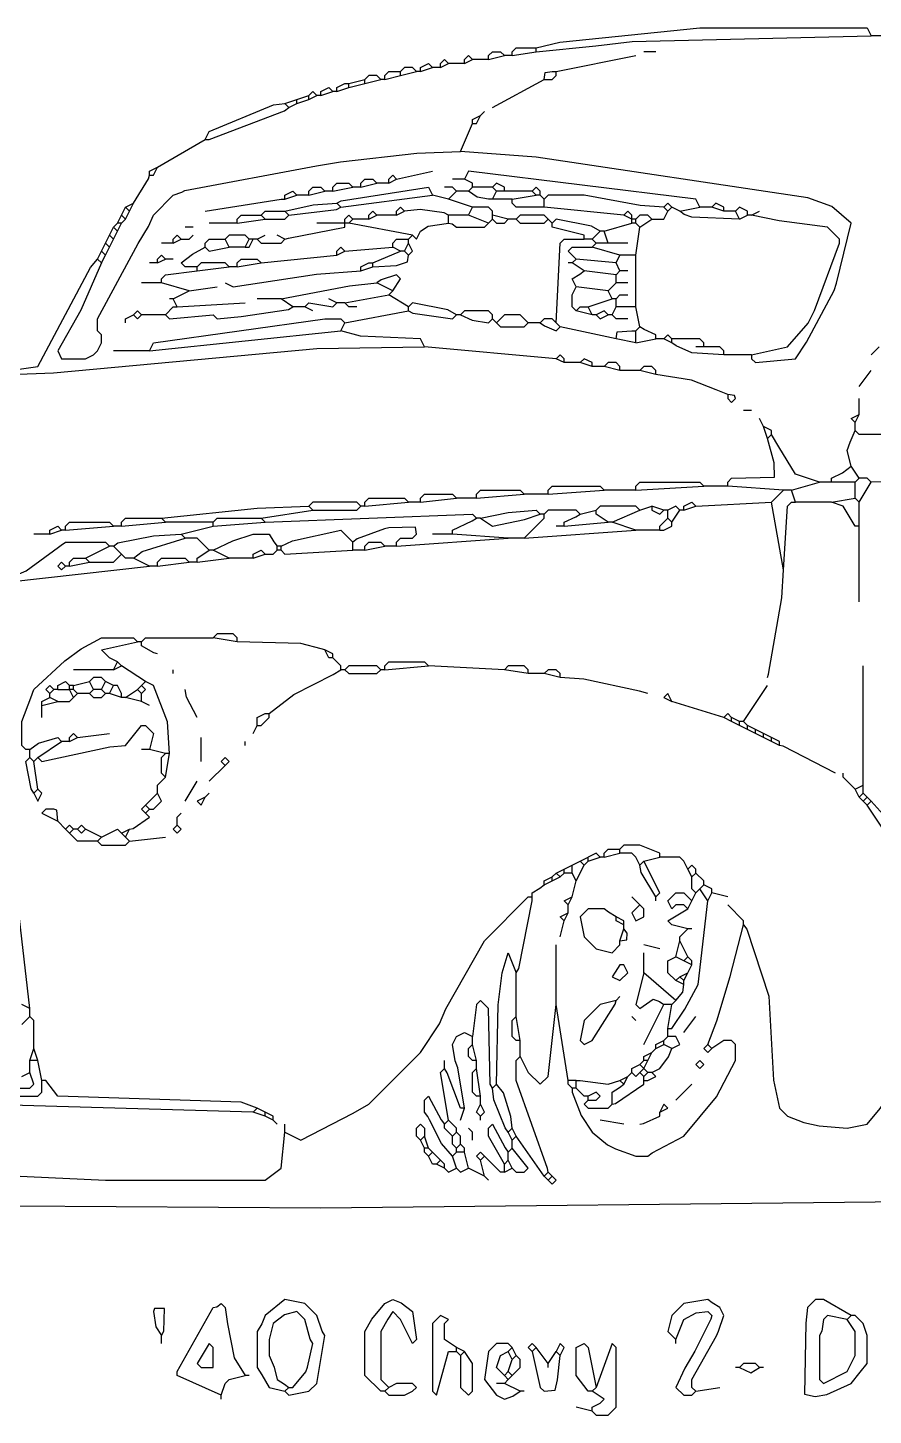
# Model space of a CAD drawing. Extents: x 7 to 791, y 61 to 409.
# Drawn here: x 233.5 to 445.5, y 61 to 409 of the extents above; entities that cross this region are included whole.
import ezdxf

# ---------------------------------------------------------------- set-up
doc = ezdxf.new("R2010")
doc.units = 0
doc.layers.get('0').update_dxf_attribs({"linetype": 'CONTINUOUS'})

msp = doc.modelspace()

# ---------------------------------------------------------------- linework, layer by layer
at = {"color": 7, "linetype": 'CONTINUOUS'}
for points in [[(361, 404), (366.932432, 405.405405), (402, 409), (444, 409), (445, 407)], [(355, 402), (355, 403), (356, 404), (361, 404)], [(361, 403), (375.946154, 404.430769), (385.016627, 405.517815), (445, 407)], [(361, 403), (361, 404)], [(454, 407), (445, 407)], [(337, 399), (337, 400), (338, 401), (339, 400)], [(343, 400), (343, 401), (344, 402), (345, 401)], [(343, 400), (345, 401)], [(349, 401), (345, 401)], [(349, 401), (349, 402), (350, 403), (352, 403), (353, 402)], [(349, 401), (353, 402)], [(355, 402), (353, 402)], [(355, 402), (361, 403)], [(366, 398), (386, 402)], [(391, 403), (388, 403)], [(322, 396), (321, 397), (319, 397), (318, 396)], [(323, 396), (323, 397), (324, 398), (327, 398)], [(323, 396), (327, 397)], [(331, 398), (330, 399), (328, 399), (327, 398)], [(327, 397), (327, 398)], [(327, 397), (331, 398)], [(332, 398), (331, 398)], [(332, 398), (332, 399), (334, 400), (335, 399)], [(332, 398), (335, 399)], [(337, 399), (335, 399)], [(337, 399), (339, 400)], [(343, 400), (339, 400)], [(363, 396), (363.25, 397.75), (365, 398), (366, 398)], [(363, 396), (365, 396), (366, 397), (366, 398)], [(307, 392), (307, 393), (309, 394), (310, 393)], [(311, 393), (311, 394), (313, 395), (314, 395)], [(311, 393), (314, 394)], [(314, 395), (318, 396)], [(314, 394), (314, 395)], [(314, 394), (318, 395)], [(318, 395), (318, 396)], [(318, 395), (322, 396)], [(323, 396), (322, 396)], [(350, 389), (363, 396)], [(278, 381), (279, 383), (295.088235, 389.647059), (298, 390)], [(298, 390), (301, 391)], [(299, 389), (298, 390)], [(299, 389), (301, 390)], [(301, 391), (304, 392)], [(301, 390), (301, 391)], [(301, 390), (304, 391)], [(306, 392), (305, 393), (304, 392)], [(304, 391), (304, 392)], [(304, 391), (306, 392)], [(307, 392), (306, 392)], [(307, 392), (310, 393)], [(311, 393), (310, 393)], [(278, 381), (279, 381), (297.9, 388.2), (299, 389)], [(345, 385), (345, 386), (347, 387)], [(345, 385), (346, 385), (347, 387)], [(347, 387), (348, 388)], [(342, 378), (345, 385)], [(266, 374), (278, 381)], [(252, 350), (246.769231, 338.153846), (241, 328), (242, 326), (248, 326), (250, 327), (251, 328), (252, 330), (252, 332), (251, 333), (251, 336), (261.2, 354.9), (263.769231, 359.153846), (265, 362), (270, 367), (272.1, 367.8), (272.9, 368.2), (305.932432, 374.405405), (311.932432, 375.405405), (331.040984, 377.54918), (342, 378)], [(415, 327), (415, 326), (416, 325), (426, 326), (428.769231, 330.153846), (435.7, 343.1), (436.3, 344.9), (440, 360), (435.1, 364.2), (429.1, 366.3), (360.946154, 376.569231), (342, 378)], [(264, 372), (264, 373), (266, 374)], [(264, 372), (265, 372), (266, 374)], [(326, 371), (335, 373)], [(402, 364), (401, 366), (344, 373), (343, 371)], [(260, 365), (263.8, 371.1), (264, 372)], [(304, 367), (304, 368), (305, 369), (307, 369), (308, 368)], [(310, 368), (310, 369), (311, 370), (314, 370), (315, 369)], [(310, 368), (315, 369)], [(311, 365), (312.067568, 365.594595), (334, 369), (335, 367)], [(317, 369), (315, 369)], [(317, 369), (317, 370), (318, 371), (320, 371), (321, 370)], [(317, 369), (321, 370)], [(324, 370), (321, 370)], [(324, 370), (324, 371), (325, 372), (326, 371)], [(324, 370), (326, 371)], [(341, 368), (340, 369), (338, 369)], [(343, 371), (340, 371)], [(345, 369), (345, 370), (343, 371)], [(344, 368), (345, 369)], [(350, 369), (345, 369)], [(353, 368), (353, 369), (351, 370), (350, 369)], [(351, 368), (350, 369)], [(362, 368), (361, 369), (360, 368)], [(278, 363), (297, 366), (298, 366)], [(298, 366), (298, 367), (300, 368), (301, 367)], [(298, 366), (301, 367)], [(304, 367), (301, 367)], [(304, 367), (308, 368)], [(310, 368), (308, 368)], [(312, 364), (335, 367)], [(339, 366), (335, 367)], [(339, 366), (341, 368)], [(345, 364), (339, 366)], [(344, 368), (341, 368)], [(350, 366), (349, 366), (346.206897, 366.517241), (344, 368)], [(350, 366), (351, 368)], [(355, 366), (350, 366)], [(353, 368), (351, 368)], [(360, 368), (353, 368)], [(355, 366), (361, 367)], [(363, 364), (356, 364), (355, 365), (355, 366)], [(361, 367), (360, 368)], [(362, 367), (361, 367)], [(362, 367), (362, 368)], [(363, 366), (362, 367)], [(393, 364), (387.06, 364.42), (373, 367), (364, 367), (363, 366)], [(363, 364), (363, 366)], [(256, 360), (257, 362)], [(257, 362), (258, 364)], [(258, 361), (257, 362)], [(258, 364), (260, 365)], [(259, 363), (258, 364)], [(258, 361), (259, 363)], [(259, 363), (260, 365)], [(286, 360), (286, 361), (287, 362), (292, 362)], [(292, 362), (293, 363), (298, 363)], [(293, 361), (292, 362)], [(293, 361), (298, 361), (299, 362)], [(298, 363), (305.06, 364.58), (311, 365)], [(299, 362), (298, 363)], [(299, 362), (310.932432, 363.405405), (312, 364)], [(312, 364), (311, 365)], [(313, 360), (313, 361), (314, 362), (315, 361)], [(319, 361), (319, 362), (320, 363), (321, 362)], [(319, 361), (321, 362)], [(326, 362), (321, 362)], [(326, 362), (326, 363), (327, 364), (328, 363)], [(326, 362), (328, 363)], [(339, 362), (337.923077, 362.615385), (331.923077, 363.384615), (328, 363)], [(344, 362), (339, 362)], [(339, 360), (339, 362)], [(344, 362), (345, 364)], [(349, 360), (344, 362)], [(350, 362), (350, 363), (349, 364), (345, 364)], [(350, 361), (350, 362)], [(354, 361), (350, 362)], [(364, 361), (363, 362), (357, 362), (356, 361)], [(383, 362), (363, 364)], [(385, 361), (385, 362), (384, 363), (383, 362)], [(385, 361), (383, 362)], [(390, 361), (389, 362), (387, 362), (386, 361)], [(390, 361), (393, 361), (394, 363)], [(395, 364), (394, 365), (393, 364)], [(394, 363), (393, 364)], [(394, 363), (395, 364)], [(397, 363), (395, 364)], [(397, 363), (402, 364)], [(412, 361), (400.037931, 361.455172), (398.1, 362.2), (397, 363)], [(405, 364), (402, 364)], [(408, 363), (408, 364), (406, 365), (405, 364)], [(408, 363), (405, 364)], [(411, 363), (408, 363)], [(414, 362), (414, 363), (412, 364), (411, 363)], [(412, 361), (411, 363)], [(412, 361), (414, 362)], [(415, 362), (414, 362)], [(415, 362), (417, 363)], [(415, 327), (424, 329), (429.2, 334.9), (430.8, 338.1), (437, 355), (437, 356), (434, 359), (421.94, 360.58), (415, 362)], [(254, 357), (255, 359)], [(255, 359), (256, 360)], [(256, 358), (255, 359)], [(257, 360), (256, 360)], [(256, 358), (257, 360)], [(257, 360), (258, 361)], [(275, 359), (273, 359)], [(286, 360), (279, 360)], [(286, 360), (293, 361)], [(298, 356), (298.9, 356.2), (313, 359), (313, 360)], [(313, 360), (306, 360)], [(314, 360), (313, 360)], [(314, 360), (315, 361)], [(330, 357), (314, 360)], [(319, 361), (315, 361)], [(330, 357), (331, 356), (332, 358), (333.9, 359.2), (339, 360)], [(339, 360), (339.9, 359.8), (341, 359), (348, 359), (349, 360)], [(349, 360), (350, 361)], [(350, 361), (351, 360), (353, 360), (354, 361)], [(356, 361), (354, 361)], [(356, 361), (357, 360), (363, 360), (364, 361)], [(365, 360), (364, 361)], [(377, 358), (374.835294, 359.258824), (366, 361), (365, 360)], [(373, 356), (373, 357), (365, 359), (365, 360)], [(378, 358), (385, 360)], [(386, 361), (385, 361)], [(385, 360), (385, 361)], [(386, 360), (385, 360)], [(386, 360), (386, 361)], [(387, 359), (386, 360)], [(386, 352), (387, 359)], [(387, 359), (390, 361)], [(252, 353), (253, 355)], [(253, 355), (254, 357)], [(254, 354), (253, 355)], [(255, 356), (254, 357)], [(254, 354), (255, 356)], [(255, 356), (256, 358)], [(270, 355), (267, 355)], [(270, 355), (270, 356), (271, 357), (272, 356)], [(270, 355), (272, 356)], [(272, 356), (274, 356), (275, 357)], [(278, 354), (278, 355), (279, 356), (283, 356)], [(289, 356), (288, 357), (284, 357), (283, 356)], [(284, 354), (283, 356)], [(288, 354), (289, 356)], [(288, 354), (289, 354), (290, 356)], [(290, 356), (289, 356)], [(291, 356), (290, 356)], [(291, 356), (293, 357)], [(291, 356), (292, 355), (297, 355), (298, 356)], [(298, 356), (296, 357)], [(325, 354), (325, 355), (326, 356), (329, 356)], [(328, 353), (329, 355)], [(329, 356), (330, 357)], [(329, 355), (329, 356)], [(329, 352), (330, 353), (329, 355)], [(366, 335), (367, 355), (368, 356), (373, 356)], [(375, 356), (373, 356)], [(375, 356), (377, 358)], [(376, 355), (375, 356)], [(375, 354), (376, 355)], [(379, 355), (376, 355)], [(378, 358), (377, 358)], [(379, 355), (378, 358)], [(384, 355), (379, 355)], [(251, 351), (252, 353)], [(253, 352), (252, 353)], [(252, 350), (253, 352)], [(253, 352), (254, 354)], [(266, 350), (266, 351), (267, 352), (268, 351)], [(276, 349), (275, 349), (273, 349), (272, 350), (274.846154, 352.230769), (278, 354)], [(278, 354), (279, 353), (284, 354)], [(288, 354), (284, 354)], [(292, 350), (311, 352)], [(311, 352), (311, 353), (312, 354), (313, 353)], [(311, 352), (313, 353)], [(313, 353), (325, 354)], [(320, 350), (327, 353)], [(320, 349), (325.932432, 349.405405), (328.75, 350.25), (329, 352)], [(327, 353), (325, 354)], [(328, 353), (327, 353)], [(329, 352), (328, 353)], [(371, 351), (369, 353), (370, 354), (375, 354)], [(382, 352), (375, 354)], [(381, 350), (382, 352)], [(386, 352), (382, 352)], [(386, 339), (386, 352)], [(229, 323), (236, 324), (249.230769, 348.846154), (251, 351)], [(252, 350), (251, 351)], [(266, 350), (264, 350)], [(266, 350), (268, 351)], [(267, 345), (267, 346), (268, 347), (276, 348)], [(270, 351), (268, 351)], [(284, 349), (283, 350), (277, 350), (276, 349)], [(276, 348), (276, 349)], [(276, 348), (284, 349)], [(283, 345), (285, 344), (305.9, 347.2), (317, 348)], [(286, 349), (284, 349)], [(286, 349), (286, 350), (287, 351), (291, 351), (292, 350)], [(286, 349), (292, 350)], [(317, 348), (317, 349), (319, 350), (320, 350)], [(317, 348), (320, 349)], [(320, 349), (320, 350)], [(370, 350), (369, 350)], [(370, 350), (371, 351)], [(373, 348), (370, 350)], [(371, 344), (370, 346), (371.9, 347.2), (373, 348)], [(381, 350), (371, 351)], [(381, 347), (373, 348)], [(382, 348), (381, 350)], [(381, 347), (382, 348)], [(384, 348), (382, 348)], [(267, 345), (262, 345)], [(274, 343), (267, 345)], [(297, 341), (314.164706, 344.258824), (321, 345)], [(325, 343), (327, 346), (326, 347), (322.1, 345.8), (321, 345)], [(325, 343), (321, 345)], [(379, 343), (381, 345)], [(381, 345), (381, 347)], [(384, 345), (381, 345)], [(270, 341), (274, 343)], [(274, 343), (281, 344)], [(313, 340), (324, 342)], [(324, 342), (325, 343)], [(329, 339), (324, 342)], [(371, 338), (370, 339), (370, 342), (371, 344)], [(379, 343), (371, 344)], [(380, 341), (379, 343)], [(381, 341), (382, 342), (384, 342)], [(262, 337), (261, 338), (260, 337)], [(268, 337), (270, 339), (271, 339)], [(268, 337), (269, 336), (280, 337), (281, 336), (287.044554, 336.554455), (298.9, 338.3), (300, 339)], [(270, 341), (269, 341)], [(271, 339), (270, 341)], [(271, 339), (288, 340)], [(297, 341), (291, 341)], [(300, 339), (297, 341)], [(303, 339), (300, 339)], [(303, 339), (304, 340), (310, 339), (311, 340)], [(305, 338), (303, 339)], [(311, 340), (309, 341)], [(313, 340), (311, 340)], [(316, 339), (314, 339), (313, 340)], [(313, 335), (329, 338)], [(341, 337), (338.835294, 338.258824), (330, 340), (329, 339)], [(329, 338), (329, 339)], [(329, 338), (330.06, 337.42), (340, 336), (341, 337)], [(350, 336), (350, 337), (349, 338), (343, 338), (342, 337)], [(371, 338), (372, 339), (374, 339)], [(375, 337), (371, 338)], [(374, 339), (380, 341)], [(375, 337), (374, 339)], [(379, 337), (378, 338), (376, 337)], [(381, 341), (380, 341)], [(380, 337), (381, 339)], [(381, 339), (381, 341)], [(386, 339), (381, 339)], [(387, 334), (386, 339)], [(258, 335), (258, 336), (260, 337)], [(260, 337), (261, 336), (262, 337)], [(268, 337), (262, 337)], [(264, 328), (265, 330), (308, 336), (312, 336), (313, 335)], [(312, 333), (313, 335)], [(342, 337), (341, 337)], [(342, 337), (344.9, 335.7), (349, 335), (350, 336)], [(351, 335), (350, 336)], [(359, 335), (357, 337), (353, 337), (351, 335)], [(351, 335), (352, 334), (358, 334), (359, 335)], [(362, 335), (359, 335)], [(366, 335), (365, 336), (363, 336), (362, 335)], [(362, 335), (363.1, 334.2), (366, 333), (367, 334)], [(367, 334), (366, 335)], [(376, 337), (375, 337)], [(376, 337), (377, 336), (379, 337)], [(380, 337), (379, 337)], [(384, 336), (381, 336), (380, 337)], [(264, 328), (312, 333)], [(333, 329), (332, 331), (316.923077, 331.615385), (312, 333)], [(381, 331), (367, 334)], [(381, 331), (381.25, 332.75), (385, 333), (386, 333)], [(386, 330), (381, 331)], [(386, 333), (387, 334)], [(386, 330), (386, 333)], [(386, 330), (391, 331)], [(391, 331), (391, 332), (388.1, 333.3), (387, 334)], [(393, 331), (391, 331)], [(395, 331), (394, 332), (393, 331)], [(395, 330), (393, 331)], [(395, 330), (395, 331)], [(403, 329), (403, 330), (402, 331), (395, 331)], [(229, 322), (239.959016, 322.45082), (306.017808, 328.519178), (333, 329)], [(264, 328), (255, 328)], [(366, 326), (333, 329)], [(408, 327), (400.053846, 327.430769), (396.1, 329.2), (395, 330)], [(403, 329), (401, 329)], [(408, 327), (408, 328), (407, 329), (403, 329)], [(445, 327), (447, 329)], [(368, 325), (368, 326), (367, 327), (366, 326)], [(368, 325), (366, 326)], [(372, 325), (368, 325)], [(375, 324), (375, 325), (373, 326), (372, 325)], [(375, 324), (372, 325)], [(378, 324), (375, 324)], [(382, 323), (382, 324), (381, 325), (379, 325), (378, 324)], [(382, 323), (378, 324)], [(391, 322), (391, 323), (390, 324), (388, 324), (387, 323)], [(415, 327), (408, 327)], [(387, 323), (382, 323)], [(391, 322), (387, 323)], [(409, 317), (406.1, 318.2), (399.923077, 320.615385), (391, 322)], [(442, 319), (445, 323)], [(409, 317), (409, 316), (410, 315), (411, 316), (410.75, 316.75), (409, 317)], [(442, 312), (442, 316)], [(415, 313), (413, 313)], [(418, 309), (417, 311)], [(441, 310), (440, 311), (442, 312)], [(441, 310), (442, 312)], [(441, 308), (441, 310)], [(420, 307), (420, 308), (418, 309)], [(419, 306), (418, 309)], [(419, 306), (420, 307)], [(432, 295), (426, 297), (421.8, 303.9), (420, 307)], [(440, 299), (439, 303), (439.7, 305.1), (441, 308)], [(547, 307), (442, 307), (441, 308)], [(409, 294), (409, 295), (410, 296), (420.75, 296.25), (420.647059, 299.911765), (419, 306)], [(435, 295), (435, 296), (437.8, 297.4), (440, 299)], [(442, 296), (440, 299)], [(441, 295), (442, 296)], [(445, 295), (444, 296), (442, 296)], [(478, 295), (475, 296), (466.979245, 295.477358), (445, 295)], [(346, 291), (346, 292), (347, 293), (357, 293), (358, 292)], [(364, 292), (364, 293), (365, 294), (377, 294), (378, 293)], [(364, 292), (378, 293)], [(386, 293), (378, 293)], [(386, 293), (386, 294), (387, 295), (402, 295), (403, 294)], [(386, 293), (403, 294)], [(409, 294), (403, 294)], [(423, 293), (409, 294)], [(420, 290), (423, 293)], [(425, 293), (423, 293)], [(425, 293), (432, 295)], [(426, 290), (425, 293)], [(435, 295), (432, 295)], [(441, 295), (435, 295)], [(441, 291), (441, 295)], [(442, 290), (445, 295)], [(267, 286), (291.032995, 288.538071), (304, 289)], [(317, 289), (316, 290), (305, 290), (304, 289)], [(305, 288), (304, 289)], [(305, 288), (316, 288), (317, 289)], [(318, 289), (317, 289)], [(318, 289), (318, 290), (319, 291), (328, 291), (329, 290)], [(318, 289), (329, 290)], [(332, 290), (329, 290)], [(332, 290), (332, 291), (333, 292), (340, 292), (341, 291)], [(332, 290), (341, 291)], [(346, 291), (341, 291)], [(346, 291), (358, 292)], [(364, 292), (358, 292)], [(387, 288), (386, 289), (377, 289), (376, 288)], [(387, 288), (390, 289)], [(393, 288), (390, 289)], [(390, 289), (390, 288), (392, 287), (393, 288)], [(397, 288), (396, 289), (394, 288)], [(398, 288), (398, 289), (400, 290), (401, 289)], [(398, 288), (401, 289)], [(401, 289), (420, 290)], [(423, 273), (420, 290)], [(423, 273), (424, 289), (425, 290), (426, 290)], [(435, 290), (426, 290)], [(435, 290), (441, 291)], [(442, 284), (441, 284), (438, 289), (435, 290)], [(442, 290), (441, 291)], [(442, 284), (442, 290)], [(257, 284), (257, 285), (258, 286), (267, 286)], [(268, 285), (267, 286)], [(280, 285), (281, 286), (292, 286)], [(292, 286), (305, 288)], [(293, 285), (292, 286)], [(293, 285), (345, 287), (346, 286)], [(340, 282), (340, 283), (344.9, 285.3), (346, 286)], [(347, 286), (346, 286)], [(347, 286), (353.94, 287.42), (361, 288), (362, 287)], [(347, 286), (350, 284), (358.088235, 285.647059), (362, 287)], [(358, 281), (363, 286), (363, 287)], [(363, 287), (362, 287)], [(372, 287), (371, 288), (364, 288), (363, 287)], [(368, 284), (368, 285), (370.9, 286.3), (372, 287)], [(372, 287), (376, 288)], [(379, 285), (376, 287), (376, 288)], [(380, 285), (387, 288)], [(392, 283), (392, 284), (394, 286)], [(394, 288), (393, 288)], [(394, 286), (394, 288)], [(395, 285), (394, 286)], [(395, 285), (397, 288)], [(398, 288), (397, 288)], [(239, 282), (235, 282)], [(239, 282), (239, 283), (241, 284), (242, 283)], [(239, 282), (242, 283)], [(243, 283), (242, 283)], [(243, 283), (243, 284), (244, 285), (254, 285), (255, 284)], [(243, 283), (255, 284)], [(257, 284), (255, 284)], [(255, 279), (256.1, 279.8), (265.053846, 281.569231), (272, 282)], [(257, 284), (268, 285)], [(280, 285), (268, 285)], [(272, 282), (280, 284)], [(273, 281), (272, 282)], [(280, 284), (280, 285)], [(280, 284), (293, 285)], [(280, 278), (284.9, 280.3), (290, 282), (294, 282), (295.2, 280.1), (296, 279)], [(297, 279), (299.9, 280.3), (312, 283), (315, 280)], [(326, 279), (326, 280), (327, 281), (330, 281), (331, 282), (330.75, 283.75), (324.06, 283.58), (322.911765, 283.352941), (316.1, 280.8), (315, 280)], [(340, 282), (335, 282)], [(354, 281), (340, 282)], [(358, 281), (386, 283)], [(368, 284), (366, 284)], [(368, 284), (379, 285)], [(380, 285), (379, 285)], [(386, 283), (380, 285)], [(392, 283), (386, 283)], [(392, 283), (393, 283), (395, 284), (395, 285)], [(442, 265), (442, 284)], [(229, 270), (229, 271), (231.9, 272.3), (233.1, 272.8), (241.204918, 278.754098), (241.9, 279.2), (243, 280), (253, 280), (254, 279)], [(248, 276), (254, 279)], [(255, 279), (254, 279)], [(257, 277), (255, 279)], [(260, 276), (262.2, 277.6), (273, 281)], [(279, 278), (276, 281), (273, 281)], [(297, 279), (296, 279)], [(296, 278), (296, 279)], [(297, 278), (297, 279)], [(315, 278), (315, 280)], [(318, 278), (318, 279), (319, 280), (322, 280), (323, 279)], [(318, 278), (323, 279)], [(326, 279), (323, 279)], [(326, 279), (354, 281)], [(358, 281), (354, 281)], [(243, 274), (242, 275), (241, 274), (242, 273), (243, 274)], [(244, 274), (244, 275), (245, 276), (248, 276)], [(244, 274), (249, 275)], [(249, 275), (248, 276)], [(249, 275), (255, 275), (257, 277)], [(260, 276), (258, 276), (257, 277)], [(264, 274), (260, 276)], [(266, 274), (266, 275), (267, 276), (273, 276), (274, 275)], [(266, 274), (274, 275)], [(276, 275), (274, 275)], [(276, 275), (276, 276), (277.9, 277.2), (279, 278)], [(276, 275), (284, 276)], [(280, 278), (279, 278)], [(284, 276), (280, 278)], [(290, 276), (284, 276)], [(290, 276), (290, 277), (292, 278), (293, 277)], [(290, 276), (293, 277)], [(293, 277), (295, 277), (296, 278)], [(297, 278), (296, 278)], [(297, 278), (298, 277), (315, 278)], [(318, 278), (315, 278)], [(229, 270), (264, 274)], [(244, 274), (243, 274)], [(266, 274), (264, 274)], [(419, 246), (419.2, 246.9), (422.569231, 266.053846), (423, 273)], [(234, 228), (233, 228), (232, 229), (232, 235), (234.3, 240.9), (235, 243), (242.82, 250.24), (246.9, 253.2), (252, 256), (260, 256), (261, 255)], [(256, 250), (254, 251), (252, 253), (261, 255)], [(262, 255), (261, 255)], [(262, 255), (263, 256), (280, 256)], [(266, 252), (265.1, 252.2), (262, 254), (262, 255)], [(286, 255), (286, 256), (285, 257), (281, 257), (280, 256)], [(286, 255), (280, 256)], [(308, 253), (307.1, 253.2), (301.970817, 254.533074), (286, 255)], [(310, 252), (308, 253)], [(310, 251), (309, 251), (308, 253)], [(310, 251), (310, 252)], [(312, 248), (312, 249), (310, 251)], [(255, 248), (245, 248)], [(255, 248), (256, 250)], [(255, 248), (257, 249)], [(257, 249), (256, 250)], [(263, 245), (257, 249)], [(270, 247), (270, 248)], [(294, 237), (300.195122, 241.756098), (310.1, 246.8), (312, 248)], [(313, 248), (312, 248)], [(322, 248), (321, 249), (314, 249), (313, 248)], [(313, 248), (314, 247), (321, 247), (322, 248)], [(323, 248), (322, 248)], [(323, 248), (323, 249), (324, 250), (333, 250), (334, 249)], [(323, 248), (334, 249)], [(353, 248), (334, 249)], [(359, 247), (359, 248), (358, 249), (354, 249), (353, 248)], [(359, 247), (353, 248)], [(367, 246), (367, 247), (366, 248), (364, 248), (363, 247)], [(443, 219), (443, 249)], [(239, 242), (238, 243), (239, 244), (240, 243)], [(241, 243), (241, 244), (243, 245), (244, 244)], [(245, 244), (244, 244)], [(244, 243), (244, 244)], [(245, 244), (249, 245)], [(245, 243), (245, 244)], [(253, 245), (252, 246), (250, 246), (249, 245)], [(250, 243), (249, 245)], [(252, 243), (253, 245)], [(255, 244), (253, 245)], [(254, 242), (255, 244)], [(257, 241), (257, 242), (256, 244), (255, 244)], [(261, 243), (262, 244)], [(262, 244), (263, 245)], [(262, 242), (263, 243), (262, 244)], [(269, 227), (268.569231, 234.946154), (265, 244), (263, 245)], [(363, 247), (359, 247)], [(367, 246), (363, 247)], [(389, 242), (386.911765, 242.647059), (372.932432, 245.594595), (367, 246)], [(413, 235), (419, 244)], [(237, 239), (237, 240), (239, 241)], [(239, 242), (240, 243)], [(239, 241), (239, 242)], [(241, 240), (239, 241)], [(241, 243), (240, 243)], [(241, 243), (244, 243)], [(241, 240), (244, 240), (245, 241)], [(245, 243), (244, 243)], [(245, 241), (244, 243)], [(246, 242), (245, 243)], [(245, 241), (246, 242)], [(249, 242), (246, 242)], [(249, 242), (250, 243)], [(249, 242), (250, 241), (252, 241), (253, 242)], [(252, 243), (250, 243)], [(253, 242), (252, 243)], [(254, 242), (253, 242)], [(257, 241), (254, 242)], [(258, 241), (257, 241)], [(258, 241), (261, 243)], [(262, 240), (258, 241)], [(262, 242), (261, 243)], [(262, 240), (262, 242)], [(276, 236), (273.3, 241.1), (273, 243)], [(395, 240), (394, 242), (393, 241), (395, 240)], [(237, 239), (241, 240)], [(237, 236), (237, 239)], [(264, 239), (262, 240)], [(291, 234), (291, 236), (293, 237), (294, 237)], [(291, 234), (292, 234), (294, 236), (294, 237)], [(408, 236), (395, 240)], [(410, 236), (409, 237), (408, 236)], [(236, 226), (237, 225), (254.076923, 228.615385), (258, 229), (262, 234), (263, 234), (265, 232), (264, 228)], [(290, 232), (291, 234)], [(410, 235), (408, 236)], [(410, 235), (410, 236)], [(412, 235), (410, 236)], [(412, 234), (410, 235)], [(413, 235), (412, 235)], [(412, 234), (412, 235)], [(414, 233), (412, 234)], [(414, 234), (413, 235)], [(414, 233), (414, 234)], [(416, 233), (414, 234)], [(234, 228), (236.2, 229.6), (241, 231), (242, 230)], [(236, 226), (242, 230)], [(244, 230), (242, 230)], [(244, 230), (244, 231), (245, 232), (246, 231)], [(244, 230), (246, 231)], [(246, 231), (254, 232)], [(277, 225), (277, 231)], [(288, 229), (288, 230)], [(416, 232), (414, 233)], [(416, 232), (416, 233)], [(418, 232), (416, 233)], [(418, 231), (416, 232)], [(418, 231), (418, 232)], [(420, 231), (418, 232)], [(420, 230), (418, 231)], [(420, 230), (420, 231)], [(422, 229), (422, 230), (420, 231)], [(422, 229), (420, 230)], [(234, 226), (234, 228)], [(264, 228), (262, 228)], [(268, 227), (264, 228)], [(268, 221), (267, 222), (267, 226), (268, 227)], [(269, 227), (268, 227)], [(268, 221), (269, 227)], [(436, 222), (422.9, 228.8), (422, 229)], [(235, 217), (234.352941, 218.088235), (233, 225), (234, 226)], [(235, 225), (234, 226)], [(235, 225), (236, 226)], [(236, 218), (235, 225)], [(279, 220), (283, 224)], [(283, 224), (284, 225), (283, 226), (282, 225), (283, 224)], [(206, 115), (229.980069, 113.521664), (307, 113), (445.996429, 114.496377), (761.088235, 115.647059), (776, 119), (778, 122), (777, 123), (756.973846, 125.529231), (715, 127), (714, 128), (717.230769, 133.846154), (718.769231, 136.153846), (728.8, 155.1), (731.7, 162.1), (733, 167), (735, 169), (740, 168), (741, 169), (741, 175), (737.7, 201.9), (736.3, 206.1), (731.769231, 217.846154), (729, 222)], [(266, 217), (266, 219), (268, 221)], [(273, 215), (276, 220)], [(441, 218), (438, 221), (438, 222)], [(235, 217), (236, 218)], [(235, 217), (236, 215), (237, 217), (236, 218)], [(263, 214), (266, 217)], [(264, 213), (265, 213), (267, 215), (266, 217)], [(278, 216), (276, 215), (277, 214), (278, 216)], [(278, 216), (279, 217)], [(441, 218), (443, 219)], [(442, 216), (441, 218)], [(442, 216), (443, 217)], [(443, 215), (442, 216)], [(443, 217), (443, 219)], [(444, 216), (443, 217)], [(443, 215), (444, 216)], [(445, 215), (444, 216)], [(241, 210), (240.75, 212.75), (240, 213), (238, 213), (237, 212), (241, 210)], [(263, 212), (262, 213), (263, 214)], [(264, 213), (263, 214)], [(263, 212), (264, 213)], [(444, 214), (443, 215)], [(444, 214), (445, 215)], [(450, 205), (444, 214)], [(451, 206), (448.756098, 210.804878), (445, 215)], [(243, 208), (241, 210)], [(245, 208), (244, 209), (243, 208)], [(248, 208), (247, 209), (246, 208)], [(259, 208), (259.9, 208.2), (264, 211), (263, 212)], [(271, 209), (270, 208), (271, 207), (272, 208), (271, 209)], [(271, 209), (271, 211), (272, 212)], [(244, 207), (243, 208)], [(244, 207), (245, 208)], [(251, 205), (246, 205), (244, 207)], [(246, 208), (245, 208)], [(246, 208), (247, 207), (248, 208)], [(252, 206), (248, 208)], [(251, 205), (252, 206)], [(252, 206), (256, 208), (257, 207)], [(257, 207), (259, 208)], [(258, 206), (257, 207)], [(258, 206), (259, 208)], [(259, 205), (258, 206)], [(259, 205), (268, 206)], [(251, 205), (252, 204), (258, 204), (259, 205)], [(377, 201), (376, 202), (374, 201)], [(378, 201), (378, 202), (379, 203), (382, 203)], [(378, 201), (382, 202)], [(392, 201), (392, 202), (387, 204), (383, 204), (382, 203)], [(382, 202), (382, 203)], [(387, 199), (386, 201), (385, 202), (382, 202)], [(368, 198), (370, 199)], [(370, 199), (372, 200)], [(370, 197), (370, 199)], [(371, 195), (373, 199)], [(372, 200), (374, 201)], [(373, 199), (372, 200)], [(373, 199), (374, 200)], [(374, 200), (374, 201)], [(374, 200), (377, 201)], [(378, 201), (377, 201)], [(387, 199), (388, 200)], [(391, 191), (387.3, 197.1), (387, 199)], [(388, 200), (392, 201)], [(391, 191), (392, 192), (388, 200)], [(399, 198), (398, 200), (397, 201), (392, 201)], [(401, 197), (401, 198), (400, 199), (399, 198)], [(234, 163), (230, 198)], [(363, 194), (363, 195), (365, 196)], [(363, 194), (365, 195)], [(365, 196), (366, 197)], [(365, 195), (365, 196)], [(365, 195), (367, 196)], [(366, 197), (368, 198)], [(367, 196), (366, 197)], [(367, 196), (368, 197)], [(368, 197), (368, 198)], [(370, 197), (368, 197)], [(371, 195), (370, 197)], [(370, 191), (371, 195)], [(400, 196), (399, 198)], [(400, 196), (401, 197)], [(401, 192), (400, 193), (400, 196)], [(403, 194), (403, 195), (401, 197)], [(360, 191), (360, 192), (361.9, 193.2), (363, 194)], [(399, 188), (398, 189), (396, 189), (395, 188), (394, 190), (396, 192), (398, 192), (400, 190)], [(400, 190), (401, 192)], [(401, 192), (402, 193)], [(402, 193), (403, 194)], [(404, 190), (402, 193)], [(405, 192), (405, 193), (403, 194)], [(404, 190), (405, 192)], [(409, 191), (405, 192)], [(298, 132), (302, 130), (315.1, 136.8), (319, 139), (332, 152), (336.769231, 159.153846), (338.3, 162.9), (348, 180), (359, 191), (360, 191)], [(356, 172), (356.647059, 173.088235), (360, 190), (360, 191)], [(369, 189), (368, 190), (370, 191)], [(369, 189), (370, 191)], [(369, 187), (369, 189)], [(381, 186), (379.1, 187.2), (378, 188), (374, 188), (372, 186), (373, 181), (376, 178), (380, 177), (382, 179), (382, 180)], [(387, 189), (385, 191)], [(387, 189), (385, 187), (386, 185), (388, 186), (388, 188), (387, 189)], [(391, 190), (391, 191)], [(394, 158), (395, 158), (398.24, 162.82), (401.560976, 169.04878), (404, 190)], [(399, 183), (395, 184), (394, 185), (399, 188)], [(399, 188), (400, 190)], [(413, 184), (413, 185), (409, 189)], [(368, 185), (367, 186), (369, 187)], [(367, 181), (368, 185)], [(368, 185), (369, 187)], [(381, 185), (381, 186)], [(383, 185), (381, 186)], [(383, 184), (381, 185)], [(383, 184), (383, 185)], [(382, 180), (383, 183)], [(382, 180), (383.75, 180.25), (383.8, 181.9), (383, 183)], [(383, 183), (383, 184)], [(397, 180), (397, 181), (399, 183)], [(400, 183), (399, 183)], [(404, 154), (406.3, 159.9), (409.615385, 171.076923), (413, 184)], [(413, 184), (413.8, 182.9), (419.352941, 166.088235), (420.475113, 145.022624), (422, 138), (424, 136), (428.076923, 134.384615), (431.923077, 133.615385), (439, 133), (444, 134), (447.2, 137.9), (448, 139)], [(366, 164), (366, 179)], [(392, 178), (388, 179)], [(396, 176), (397, 180)], [(399, 176), (397, 180)], [(351, 144), (351.475113, 163.977376), (352.430769, 171.946154), (354, 177), (356, 172)], [(382, 170), (384, 172), (383, 174), (382, 174), (380.8, 172.1), (380, 171), (382, 170)], [(388, 172), (388, 177)], [(396, 170), (394, 172), (394, 175), (396, 176)], [(398, 175), (396, 176)], [(398, 175), (399, 176)], [(400, 174), (398, 175)], [(400, 175), (399, 176)], [(399, 172), (400, 174)], [(400, 174), (400, 175)], [(356, 161), (356, 172)], [(388, 172), (386, 164), (387, 163), (390.3, 165.4), (391.9, 164.8), (393, 164)], [(396, 165), (388, 172)], [(396, 170), (397, 171)], [(397, 171), (399, 172)], [(398, 170), (397, 171)], [(398, 170), (399, 172)], [(398, 169), (396, 170)], [(396, 165), (397.769231, 167.153846), (398, 169)], [(398, 169), (398, 170)], [(234, 163), (232, 164)], [(350, 143), (349.473815, 144.023691), (349, 163), (347, 165), (346, 164), (345, 156)], [(357, 151), (359, 147), (362, 144), (364, 146), (366, 164)], [(369, 145), (366, 164)], [(381, 165), (377, 164), (373, 160), (372, 155), (373, 154), (375, 155), (380.8, 164.1), (381, 165)], [(381, 165), (382, 166)], [(388, 154), (393, 164)], [(395, 164), (393, 164)], [(394, 158), (395, 164)], [(395, 164), (396, 165)], [(232, 159), (234, 161)], [(234, 161), (234, 163)], [(235, 153), (235, 160), (234, 161)], [(357, 155), (356, 155), (355, 156), (355, 160), (356, 161)], [(357, 155), (356, 161)], [(386, 160), (385, 161)], [(398, 157), (401, 161)], [(343, 138), (341.3, 148.1), (340.7, 149.9), (340, 154), (341, 156), (343, 157), (345, 156)], [(394, 156), (394, 158)], [(346, 150), (345, 150), (344, 151), (344, 153), (345, 154)], [(345, 154), (345, 156)], [(346, 150), (345, 154)], [(357, 151), (357, 155)], [(370, 143), (370, 142), (372.24, 136.18), (375, 132), (378.9, 128.8), (380.9, 127.8), (386, 126), (389, 126), (390.1, 126.8), (398, 131), (406.2, 140.9), (411, 150), (411, 154), (410, 155), (408, 155), (405, 153)], [(391, 153), (391, 154), (393, 155)], [(391, 153), (393, 154)], [(393, 155), (394, 156)], [(393, 154), (393, 155)], [(395, 153), (393, 154)], [(395, 153), (397, 154), (396, 156), (394, 156)], [(404, 154), (403, 153), (404, 152), (405, 153)], [(405, 153), (404, 154)], [(15, 151), (17, 139), (19, 137), (22.067568, 136.405405), (45.955446, 133.554455), (162.030973, 124.464602), (218.980069, 121.521664), (253, 120), (293, 120), (297, 123), (298, 132)], [(234, 150), (235, 153)], [(236, 150), (234, 150)], [(234, 147), (234, 150)], [(236, 150), (235, 153)], [(237, 145), (236, 150)], [(338, 148), (338, 150)], [(346, 148), (346, 150)], [(364, 122), (363.8, 122.9), (356, 145), (356, 150), (357, 151)], [(387, 149), (388, 150)], [(388, 150), (388, 151), (390, 152)], [(389, 150), (388, 150)], [(388, 148), (389, 150)], [(389, 150), (390, 152)], [(390, 152), (391, 153)], [(390, 147), (392, 148), (394.2, 150.9), (395, 153)], [(402, 148), (403, 149), (402, 150), (401, 149), (402, 148)], [(222, 141), (222, 142), (223, 143), (234, 143), (235, 144), (234, 147)], [(232, 146), (234, 147)], [(339, 135), (337, 147), (338, 148)], [(343, 138), (342, 138), (338.7, 146.9), (338, 148)], [(347, 141), (346, 141), (345, 142), (345, 147), (346, 148)], [(347, 141), (346, 148)], [(384, 146), (385, 147)], [(385, 147), (385, 148), (387, 149)], [(385, 147), (386, 146), (387, 147)], [(388, 148), (387, 149)], [(387, 147), (388, 148)], [(388, 146), (387, 147)], [(389, 147), (388, 148)], [(388, 146), (389, 147)], [(388, 145), (389, 145), (391, 146), (390, 147)], [(390, 147), (389, 147)], [(290, 137), (206.017197, 139.481529), (137.967005, 142.538071), (105.04878, 145.439024), (104, 146)], [(222, 141), (236, 141), (237, 142), (237, 145)], [(291, 138), (286.9889, 139.511616), (241, 141), (238, 145), (237, 145)], [(350, 143), (351, 144)], [(354, 132), (353.2, 133.1), (350.352941, 140.088235), (350, 143)], [(355, 133), (354.647059, 135.911765), (352.769231, 141.846154), (351, 144)], [(371, 145), (369, 145)], [(369, 144), (369, 145)], [(370, 143), (369, 144)], [(371, 143), (370, 143)], [(371, 145), (372, 145), (379, 144), (382, 145)], [(371, 143), (371, 145)], [(374, 141), (373, 141), (371, 143)], [(380, 139), (380.9, 139.2), (388, 144), (388, 145)], [(380, 139), (380, 142), (381.9, 143.2), (383, 144)], [(382, 145), (384, 146)], [(383, 144), (382, 145)], [(383, 144), (384, 146)], [(388, 145), (388, 146)], [(396, 140), (400, 144)], [(340, 126), (337.24, 129.18), (334.2, 135.1), (333.8, 135.9), (333, 137), (333, 140), (334, 141), (337.2, 135.1), (338, 134)], [(347, 139), (347, 141)], [(374, 140), (373, 139), (374, 138), (379, 138), (380, 139)], [(374, 140), (376, 140), (377, 141), (376, 142), (374, 141)], [(374, 140), (374, 141)], [(290, 137), (291, 138)], [(293, 136), (290, 137)], [(293, 137), (291, 138)], [(293, 136), (293, 137)], [(295, 136), (293, 137)], [(295, 135), (293, 136)], [(295, 135), (295, 136)], [(342, 135), (343, 138)], [(347, 136), (346, 137), (347, 139)], [(347, 136), (348, 137), (347, 139)], [(347, 135), (347, 136)], [(387, 134), (387.9, 134.2), (392, 136), (392, 137)], [(392, 137), (394, 138), (393, 139), (392, 137)], [(296, 134), (295, 135)], [(298, 132), (298, 134)], [(332, 130), (331, 131), (331, 133), (332, 134), (333, 133), (333, 131)], [(338, 134), (339, 135)], [(340, 131), (338, 133), (338, 134)], [(341, 132), (341, 133), (339, 135)], [(345, 130), (345, 132), (344, 133)], [(353, 124), (349, 131), (349, 133), (350, 134), (353.2, 128.1), (354, 127)], [(354, 132), (355, 133)], [(356, 131), (355, 133)], [(383, 134), (377, 135)], [(332, 130), (333, 131)], [(333, 128), (332, 130)], [(334, 128), (333, 131)], [(340, 131), (341, 132)], [(341, 128), (340, 129), (340, 131)], [(342, 129), (342, 131), (341, 132)], [(341, 128), (342, 129)], [(343, 128), (342, 129)], [(355, 130), (354, 132)], [(355, 130), (356, 131)], [(355, 128), (355, 130)], [(363, 121), (356, 131)], [(334, 128), (333, 128)], [(333, 127), (333, 128)], [(334, 126), (333, 127)], [(335, 127), (334, 128)], [(334, 126), (335, 127)], [(336, 124), (335, 124), (334, 126)], [(337, 125), (335, 127)], [(340, 126), (341, 127)], [(341, 123), (340, 126)], [(341, 127), (341, 128)], [(343, 127), (341, 127)], [(343, 127), (343, 128)], [(344, 123), (343, 127)], [(347, 125), (346, 126), (347, 127), (348, 126)], [(347, 125), (348, 126)], [(353, 122), (352, 122), (348, 126)], [(354, 127), (355, 128)], [(354, 125), (354, 127)], [(355, 123), (356, 122), (358, 122), (359, 123), (355, 128)], [(336, 124), (337, 125)], [(338, 123), (336, 124)], [(338, 124), (337, 125)], [(338, 123), (338, 124)], [(338, 123), (339, 122), (341, 123)], [(341, 123), (342, 122), (344, 123)], [(348, 121), (344, 123)], [(348, 121), (347, 125)], [(353, 124), (354, 125)], [(353, 122), (353, 124)], [(353, 122), (355, 123)], [(355, 123), (354, 125)], [(363, 121), (364, 122)], [(365, 121), (364, 122)], [(349, 120), (348, 121)], [(364, 120), (363, 121)], [(364, 120), (365, 121)], [(364, 120), (365, 119), (366, 120), (365, 121)], [(267, 81), (267.594595, 82.067568), (267.75, 87.75), (265.25, 87.75), (265, 87), (265.6, 83.2), (267, 81)], [(282, 66), (271, 71), (271, 72), (280, 88), (280.9, 88.2), (282, 89), (283, 88), (283.554455, 83.955446), (285.264865, 75.389189), (288, 71)], [(298, 67), (299, 66), (304, 67), (306, 69), (308, 81), (307.3, 82.1), (306, 86), (303, 89), (298, 90), (293, 86), (292.2, 83.9), (291, 82), (291, 73), (292.2, 71.1), (294, 68), (298, 67)], [(299, 68), (300, 68), (303.2, 71.9), (303.647059, 73.088235), (305, 79), (304.352941, 80.088235), (303, 85), (301, 87), (297.9, 86.2), (295, 84), (294, 80), (294, 76), (295.3, 73.1), (296, 70), (297.9, 68.8), (299, 68)], [(323, 67), (322, 67), (318, 71), (318, 82), (319.8, 85.1), (323, 89), (325, 90), (327.1, 89.2), (330, 87), (331, 80), (330, 79), (327, 85), (325, 87), (323.8, 85.1), (322, 82), (322, 70), (324, 68)], [(401, 67), (400, 68), (400, 70), (406.2, 80.9), (406.7, 82.1), (408, 86), (407, 88), (405.1, 89.2), (404, 90), (398, 89), (395, 86), (394, 82), (396, 80)], [(396, 80), (398, 85), (401.088235, 86.647059), (404, 87), (405, 86), (404.8, 85.1), (400.8, 77.1), (398.230769, 72.846154), (396, 68), (398, 66), (400, 66), (401, 67)], [(440, 86), (433, 90), (431, 90), (429, 88), (428.615385, 84.076923), (428.25, 66.25), (430.9, 65.7), (433.9, 66.2), (440, 69), (442.230769, 71.846154), (444, 74), (444, 81), (443, 84), (441, 86), (440, 86)], [(341, 78), (338, 80), (338, 84), (339, 85), (337, 86), (335, 84), (335, 67), (336, 66), (339, 77), (341, 77)], [(439, 85), (434, 86), (433, 85), (432.647059, 82.088235), (432, 81), (432, 70), (433, 69), (439, 72), (441, 76), (441, 82), (439, 85)], [(439, 85), (440, 86)], [(267, 79), (267, 81)], [(280, 73), (280, 74), (280, 78), (279, 79), (276, 74), (277, 73), (280, 73)], [(341, 77), (341, 78)], [(343, 77), (341, 78)], [(342, 76), (341, 77)], [(342, 76), (343, 77)], [(342, 76), (342, 68), (344, 66), (345, 67), (345, 74), (343, 77)], [(355, 78), (354, 79), (351, 79), (349, 77), (348, 70), (351, 66), (353, 65), (355.1, 65.8), (357, 67)], [(353, 71), (351, 73), (352, 76), (354, 77)], [(354, 77), (355, 78)], [(355, 75), (354, 77)], [(356, 76), (355, 78)], [(360, 77), (359, 78), (360, 79), (361, 78)], [(360, 77), (361, 78)], [(360, 77), (362, 68), (363, 67), (365.75, 67.25), (366.3, 69.9), (367, 76)], [(364, 74), (361, 78)], [(364, 74), (366, 77)], [(367, 76), (368, 78), (367, 79), (366, 77)], [(367, 76), (366, 77)], [(375, 67), (374, 67), (371, 71), (371, 78), (373, 79), (374, 78), (376, 68)], [(375, 62), (376, 61), (379, 61), (381, 63), (381, 78), (380, 79), (376, 68)], [(396, 79), (396, 80)], [(354, 72), (355, 75)], [(355, 75), (356, 76)], [(355, 71), (357, 73), (357, 75), (356, 76)], [(364, 73), (364, 74)], [(417, 73), (416, 74), (413, 74), (412, 73)], [(282, 66), (283, 69), (284, 70), (288, 71)], [(289, 71), (288, 71)], [(353, 71), (354, 72)], [(354, 70), (353, 71)], [(353, 69), (354, 70)], [(355, 71), (354, 72)], [(354, 70), (355, 71)], [(412, 73), (411, 73)], [(412, 73), (414.8, 71.6), (417, 73)], [(418, 73), (417, 73)], [(298, 67), (299, 68)], [(323, 67), (324, 66), (328, 66), (330, 67), (331, 68), (330, 69), (326, 69), (324, 68)], [(323, 67), (324, 68)], [(353, 69), (351, 69)], [(357, 67), (353, 69)], [(358, 67), (357, 67)], [(375, 67), (376, 68)], [(375, 62), (375, 63), (377, 64), (378, 65), (375, 67)], [(401, 67), (407, 68)], [(282, 65), (282, 66)], [(375, 62), (371, 63)]]:
    msp.add_lwpolyline(points, dxfattribs=at)

doc.saveas('drawing.dxf')
